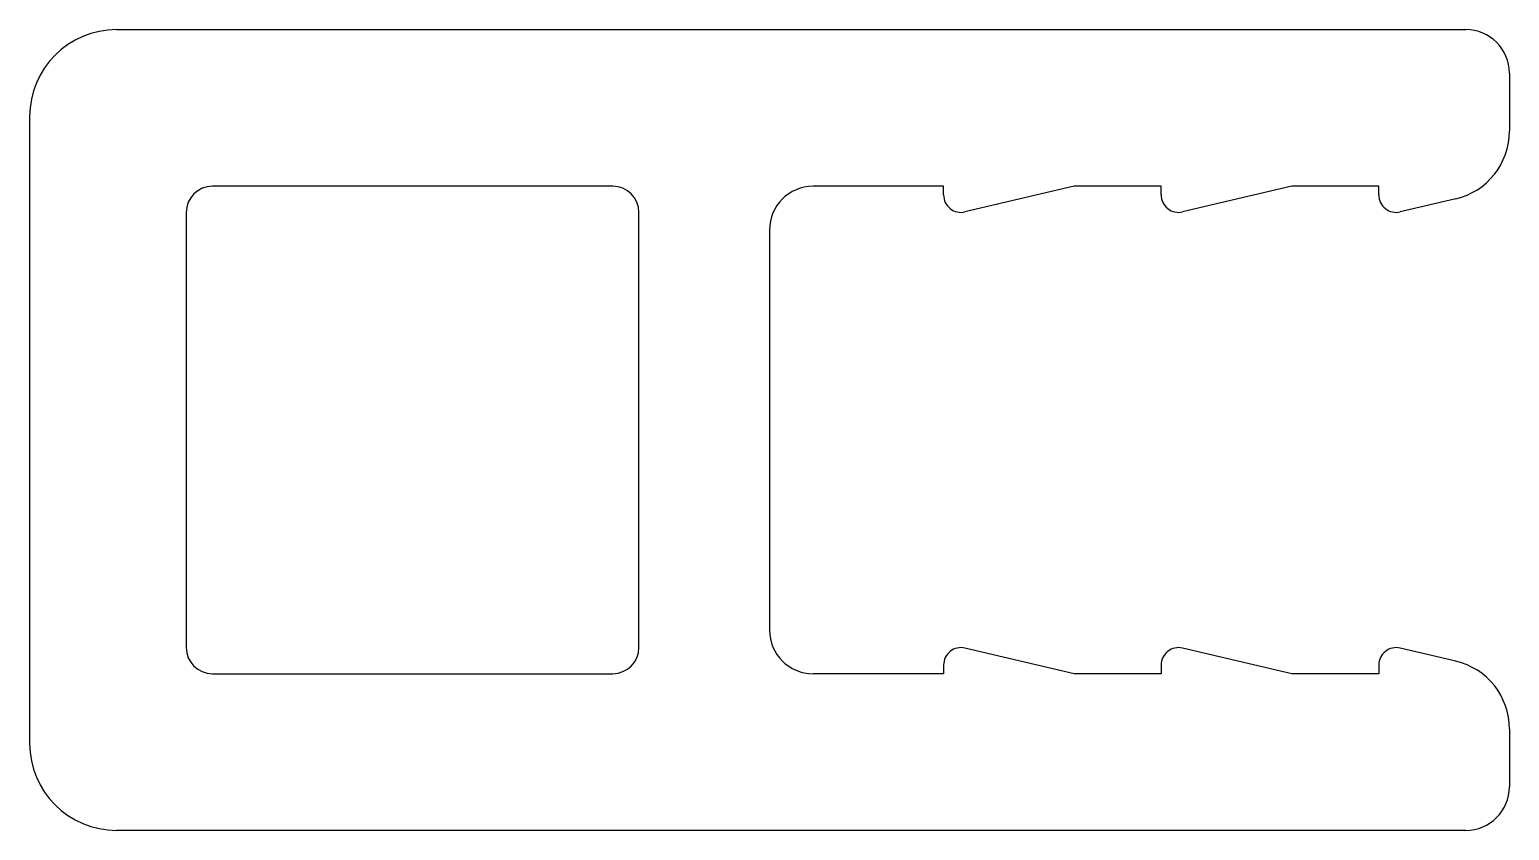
# Model space of a CAD drawing. Extents: x 733.8 to 750.8, y 429.1 to 438.3.
import ezdxf

# ---------------------------------------------------------------- set-up
doc = ezdxf.new("R2010")
doc.units = 0
doc.layers.get('0').update_dxf_attribs({"linetype": 'CONTINUOUS'})

msp = doc.modelspace()

# ---------------------------------------------------------------- linework, layer by layer
for p, q in [((734.761, 438.337), (750.261, 438.337)), ((750.761, 437.837), (750.761, 437.171)), ((733.761, 437.337), (733.761, 430.137)), ((740.461, 436.537), (735.861, 436.537)), ((744.261, 436.537), (742.761, 436.537)), ((744.261, 436.437), (744.261, 436.537)), ((745.761, 436.537), (744.507, 436.242)), ((746.761, 436.537), (745.761, 436.537)), ((746.761, 436.437), (746.761, 436.537)), ((748.261, 436.537), (747.007, 436.242)), ((749.261, 436.537), (748.261, 436.537)), ((749.261, 436.437), (749.261, 436.537)), ((750.144, 436.392), (749.507, 436.242)), ((735.561, 436.237), (735.561, 431.237)), ((740.761, 431.237), (740.761, 436.237)), ((742.261, 436.037), (742.261, 431.437)), ((745.761, 430.937), (744.507, 431.232)), ((748.261, 430.937), (747.007, 431.232)), ((750.144, 431.082), (749.507, 431.232)), ((744.261, 431.037), (744.261, 430.937)), ((746.761, 431.037), (746.761, 430.937)), ((749.261, 431.037), (749.261, 430.937)), ((735.861, 430.937), (740.461, 430.937)), ((744.261, 430.937), (742.761, 430.937)), ((746.761, 430.937), (745.761, 430.937)), ((749.261, 430.937), (748.261, 430.937)), ((750.761, 430.303), (750.761, 429.637)), ((750.261, 429.137), (734.761, 429.137))]:
    msp.add_line(p, q)
for centre, radius, start, end in [((734.761, 437.337), 1, 90, 180), ((750.261, 437.837), 0.5, 0, 90), ((749.961, 437.171), 0.8, 283.222, 0), ((735.861, 436.237), 0.3, 90, 180), ((740.461, 436.237), 0.3, 0, 90), ((742.761, 436.037), 0.5, 90, 180), ((744.461, 436.437), 0.2, 180, 283.222), ((746.961, 436.437), 0.2, 180, 283.222), ((749.461, 436.437), 0.2, 180, 283.222), ((742.761, 431.437), 0.5, 180, 270), ((735.861, 431.237), 0.3, 180, 270), ((740.461, 431.237), 0.3, 270, 0), ((744.461, 431.037), 0.2, 76.7782, 180), ((746.961, 431.037), 0.2, 76.778, 180), ((749.461, 431.037), 0.2, 76.778, 180), ((749.961, 430.303), 0.8, 0, 76.778), ((734.761, 430.137), 1, 180, 270), ((750.261, 429.637), 0.5, 270, 0)]:
    msp.add_arc(centre, radius, start, end)

doc.saveas('drawing.dxf')
